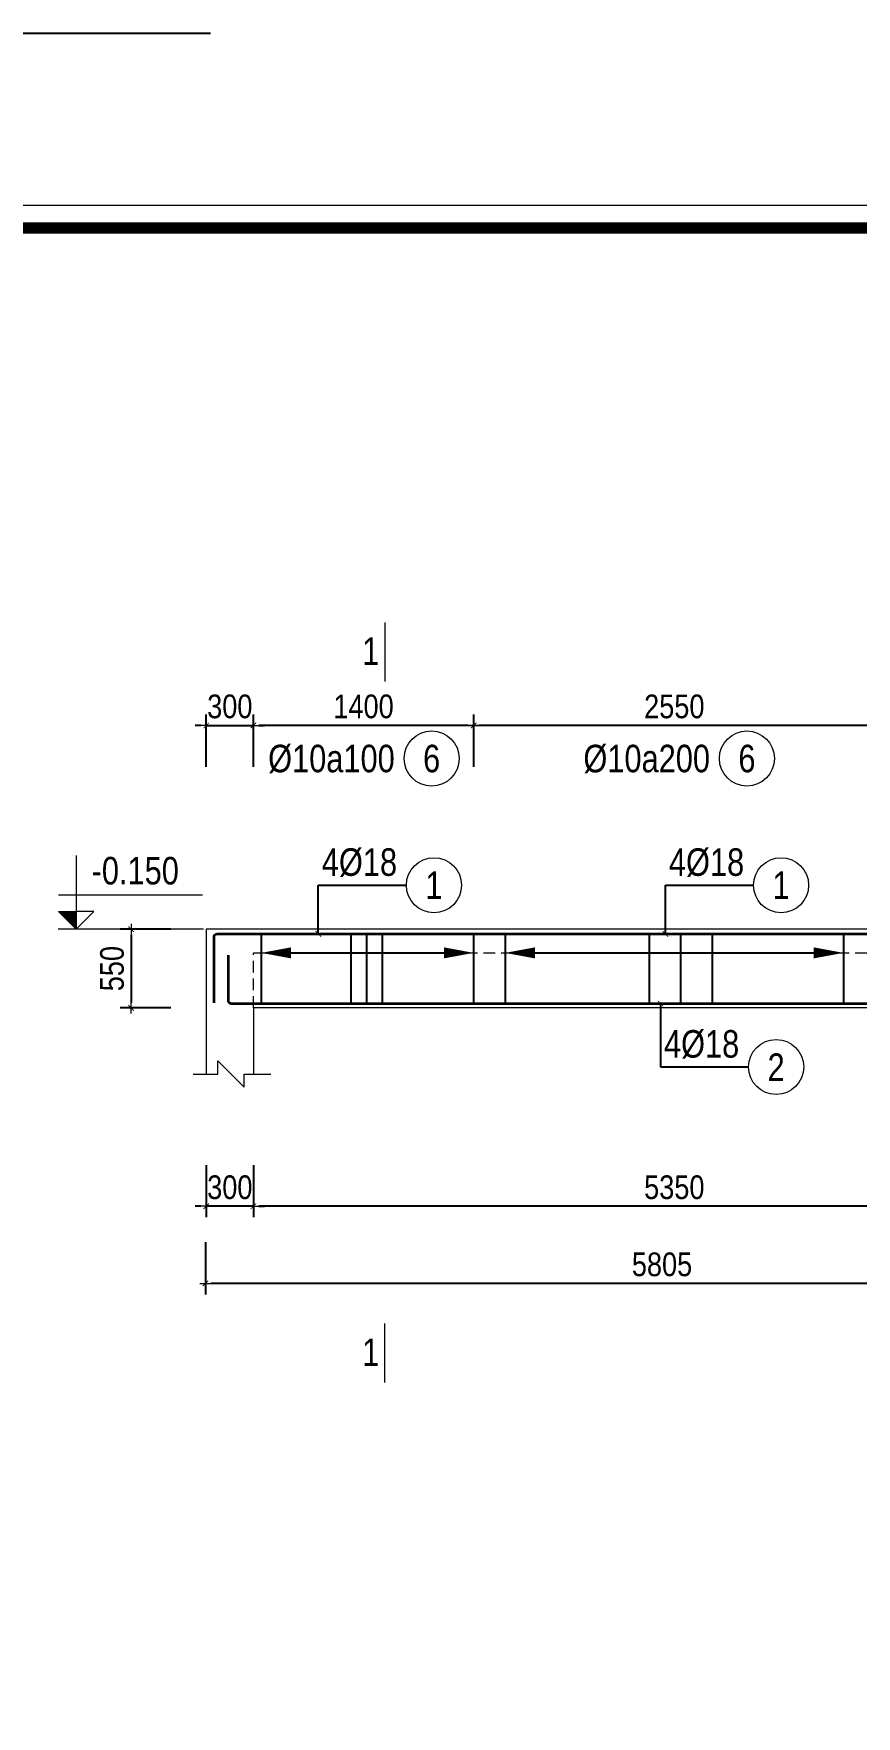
# Model space of a CAD drawing. Header units: millimetres. Extents: x 397144 to 10081729, y 99180 to 1327802.
# Drawn here: x 5030361 to 5035590, y 711888 to 722579 of the extents above; entities that cross this region are included whole.
import ezdxf
from ezdxf.enums import TextEntityAlignment as Align

# ---------------------------------------------------------------- set-up
doc = ezdxf.new("R2010")
doc.units = ezdxf.units.MM
doc.header["$PDSIZE"] = -10
doc.linetypes.add('HIDDEN', pattern=[0.375, 0.25, -0.125])
doc.layers.get('0').update_dxf_attribs({"linetype": 'CONTINUOUS'})
doc.layers.get('Defpoints').update_dxf_attribs({"color": 12, "linetype": 'CONTINUOUS'})
for name, color, linetype, lineweight in [('kata_dim', 8, 'CONTINUOUS', 13), ('kata_net khuat', 9, 'HIDDEN', 5), ('kata_net manh', 8, 'CONTINUOUS', 5), ('kata_net thay', 4, 'CONTINUOUS', 20), ('kata_text', 7, 'CONTINUOUS', 20), ('kata_thep chu', 1, 'CONTINUOUS', 35), ('kata_thep dai', 220, 'CONTINUOUS', 25)]:
    doc.layers.add(name, color=color, linetype=linetype, lineweight=lineweight)
doc.styles.add('kata_text', font='arial.ttf', dxfattribs={"width": 0.8})
doc.styles.add('Star-HelCon', font='VHELVCN_0.TTF')
doc.dimstyles.new('kata_dim_70', dxfattribs={"dimscale": 70, "dimtxt": 2.15, "dimasz": 0.5, "dimexe": 1, "dimexo": 2, "dimtad": 1, "dimdec": 0, "dimrnd": 5, "dimzin": 0, "dimdsep": 46, "dimtxsty": 'Star-HelCon', "dimblk": 'kata_block_ArchTick', "dimcen": 0.09, "dimdle": 1.2, "dimclrd": 8, "dimclre": 8, "dimclrt": 3, "dimadec": 0, "dimazin": 0, "dimtfac": 1, "dimtdec": 0, "dimtix": 1, "dimtmove": 2, "dimatfit": 3, "dimfxl": 3.75, "dimfxlon": 1, "dimtolj": 1, "dimtzin": 0, "dimarcsym": 0})
doc.dimstyles.new('kata_rai_thep', dxfattribs={"dimtxt": 2, "dimasz": 1, "dimexe": 0, "dimexo": 0, "dimtad": 1, "dimdec": 0, "dimzin": 12, "dimdsep": 46, "dimtxsty": 'kata_text', "dimblk": 'kata_block_RUNTIC', "dimcen": 0, "dimse1": 1, "dimse2": 1, "dimclrd": 6, "dimclre": 6, "dimclrt": 7, "dimadec": 0, "dimazin": 3, "dimtfac": 1, "dimtdec": 0, "dimtmove": 2, "dimatfit": 3, "dimldrblk": 'kata_block_LEADERTIC', "dimfxl": 1, "dimtolj": 1, "dimtzin": 0, "dimlwd": -1, "dimlwe": -1, "dimarcsym": 0})

# ---------------------------------------------------------------- blocks, each defined once
blk = doc.blocks.new('kata_block_SECBAL')
at = {"color": 0, "linetype": 'ByBlock', "lineweight": -2}
blk.add_line((0, 4.36), (0, -1), dxfattribs=at)
at = {"color": 0, "linetype": 'ByBlock', "lineweight": -2, "style": 'kata_text', "width": 0.8}
blk.add_attdef('DETAIL', text='', height=2.5, dxfattribs=at).set_placement((-0.5, 1.75), align=Align.MIDDLE_RIGHT)
blk = doc.blocks.new('*U15')
at = {"color": 0, "linetype": 'ByBlock', "lineweight": -2}
blk.add_line((0, -1), (0, 4.36), dxfattribs=at)
at = {"color": 0, "linetype": 'ByBlock', "lineweight": -2, "style": 'kata_text', "width": 0.8}
blk.add_attdef('DETAIL', text='', height=2.5, dxfattribs=at).set_placement((-0.5, 1.75), align=Align.MIDDLE_RIGHT)
blk = doc.blocks.new('kata_block_ArchTick')
at = {"color": 8}
blk.add_line((1, 0), (-1, 0), dxfattribs=at)
at = {"color": 8, "const_width": 0.15}
blk.add_lwpolyline([(-0.5, -0.5), (0.5, 0.5)], dxfattribs=at)
blk = doc.blocks.new('*D262')
at = {"layer": 'Defpoints', "color": 0, "ltscale": 0.8, "transparency": 16777216}
for p in [(5031453, 715969), (5037258, 714955), (5031453, 714639)]:
    blk.add_point(p, dxfattribs=at)
at = {"layer": 'kata_dim', "color": 8, "lineweight": -2, "ltscale": 0.8, "transparency": 16777216}
for p, q in [((5031453, 714901), (5031453, 714569)), ((5037258, 714815), (5037258, 714569)), ((5037223, 714639), (5031488, 714639))]:
    blk.add_line(p, q, dxfattribs=at)
at = {"layer": 'kata_dim', "color": 8, "lineweight": -2, "ltscale": 0.8, "transparency": 16777216, "xscale": 35, "yscale": 35, "zscale": 35, "rotation": 180}
blk.add_blockref('kata_block_ArchTick', (5031453, 714639), dxfattribs=at)
at = {"layer": 'kata_dim', "color": 8, "lineweight": -2, "ltscale": 0.8, "transparency": 16777216, "xscale": 35, "yscale": 35, "zscale": 35}
blk.add_blockref('kata_block_ArchTick', (5037258, 714639), dxfattribs=at)
at = {"layer": 'kata_dim', "color": 3, "ltscale": 0.8, "transparency": 16777216, "insert": (5034355, 714759), "char_height": 150.5, "attachment_point": 5, "style": 'Star-HelCon'}
blk.add_mtext('\\A1;5805', dxfattribs=at)
blk = doc.blocks.new('*D264')
at = {"layer": 'Defpoints', "color": 0, "transparency": 16777216}
for p in [(5031758, 718184), (5031458, 716889), (5031758, 716389)]:
    blk.add_point(p, dxfattribs=at)
at = {"layer": 'kata_dim', "color": 8, "lineweight": -2, "transparency": 16777216}
for p, q in [((5031458, 717921), (5031458, 718254)), ((5031758, 717921), (5031758, 718254)), ((5031423, 718184), (5031388, 718184)), ((5031458, 718184), (5031758, 718184)), ((5031793, 718184), (5031828, 718184))]:
    blk.add_line(p, q, dxfattribs=at)
at = {"layer": 'kata_dim', "color": 8, "lineweight": -2, "transparency": 16777216, "xscale": 35, "yscale": 35, "zscale": 35}
blk.add_blockref('kata_block_ArchTick', (5031458, 718184), dxfattribs=at)
at = {"layer": 'kata_dim', "color": 8, "lineweight": -2, "transparency": 16777216, "xscale": 35, "yscale": 35, "zscale": 35, "rotation": 180}
blk.add_blockref('kata_block_ArchTick', (5031758, 718184), dxfattribs=at)
at = {"layer": 'kata_dim', "color": 3, "transparency": 16777216, "insert": (5031608, 718304), "char_height": 150.5, "attachment_point": 5, "style": 'Star-HelCon'}
blk.add_mtext('\\A1;300', dxfattribs=at)
blk = doc.blocks.new('*U14')
blk.add_circle((2.5, 0), 2.5)
at = {"layer": 'kata_text', "color": 3, "style": 'kata_text', "width": 0.8}
blk.add_attdef('DKKC2', text='', height=2.5, dxfattribs=at).set_placement((-0.85, -1.25), align=Align.RIGHT)
at = {"layer": 'kata_text', "color": 7, "style": 'kata_text', "width": 0.8}
blk.add_attdef('SH3', text='', height=2.5, dxfattribs=at).set_placement((2.5, 0), align=Align.MIDDLE)
blk = doc.blocks.new('kata_block_RUNTIC')
at = {"layer": 'kata_dim', "color": 6}
blk.add_line((0, 0.75), (0, -0.75), dxfattribs=at)
blk.add_lwpolyline([(0, 0, 0, 1, 0), (-2.7, 0, 1, 1, 0)], format="xyseb", dxfattribs=at)
blk = doc.blocks.new('*D272')
at = {"layer": 'Defpoints', "color": 6, "transparency": 16777216}
blk.add_line((5031878, 716739), (5033088, 716739), dxfattribs=at)
at = {"layer": 'Defpoints', "color": 0, "transparency": 16777216}
for p in [(5031808, 716739), (5033158, 716739), (5033158, 716739)]:
    blk.add_point(p, dxfattribs=at)
at = {"layer": 'Defpoints', "color": 6, "transparency": 16777216, "xscale": 70, "yscale": 70, "zscale": 70, "rotation": 180}
blk.add_blockref('kata_block_RUNTIC', (5031808, 716739), dxfattribs=at)
at = {"layer": 'Defpoints', "color": 6, "transparency": 16777216, "xscale": 70, "yscale": 70, "zscale": 70}
blk.add_blockref('kata_block_RUNTIC', (5033158, 716739), dxfattribs=at)
blk = doc.blocks.new('kata_block_LEADERTIC')
at = {"layer": 'kata_dim', "color": 6}
blk.add_lwpolyline([(0, 0, 0, 1, 0), (-2.7, 0, 1, 1, 0)], format="xyseb", dxfattribs=at)
blk = doc.blocks.new('*D273')
at = {"layer": 'Defpoints', "color": 6, "transparency": 16777216}
blk.add_line((5033428, 716739), (5035438, 716739), dxfattribs=at)
at = {"layer": 'Defpoints', "color": 0, "transparency": 16777216}
for p in [(5033358, 716739), (5035508, 716739), (5035508, 716739)]:
    blk.add_point(p, dxfattribs=at)
at = {"layer": 'Defpoints', "color": 6, "transparency": 16777216, "xscale": 70, "yscale": 70, "zscale": 70, "rotation": 180}
blk.add_blockref('kata_block_RUNTIC', (5033358, 716739), dxfattribs=at)
at = {"layer": 'Defpoints', "color": 6, "transparency": 16777216, "xscale": 70, "yscale": 70, "zscale": 70}
blk.add_blockref('kata_block_RUNTIC', (5035508, 716739), dxfattribs=at)
blk = doc.blocks.new('*U11')
blk.add_circle((2.5, 0), 2.5)
at = {"layer": 'kata_text', "color": 3, "style": 'kata_text', "width": 0.8}
blk.add_attdef('DK2', text='', height=2.5, dxfattribs=at).set_placement((-0.85, 0.85), align=Align.RIGHT)
at = {"layer": 'kata_text', "color": 7, "style": 'kata_text', "width": 0.8}
blk.add_attdef('SH3', text='', height=2.5, dxfattribs=at).set_placement((2.5, 0), align=Align.MIDDLE)
blk = doc.blocks.new('*D284')
at = {"layer": 'Defpoints', "color": 0, "ltscale": 0.8, "transparency": 16777216}
for p in [(5031758, 715969), (5037108, 715969), (5031758, 715129)]:
    blk.add_point(p, dxfattribs=at)
at = {"layer": 'kata_dim', "color": 8, "lineweight": -2, "ltscale": 0.8, "transparency": 16777216}
for p, q in [((5031758, 715391), (5031758, 715059)), ((5037108, 715391), (5037108, 715059)), ((5037073, 715129), (5031793, 715129))]:
    blk.add_line(p, q, dxfattribs=at)
at = {"layer": 'kata_dim', "color": 8, "lineweight": -2, "ltscale": 0.8, "transparency": 16777216, "xscale": 35, "yscale": 35, "zscale": 35, "rotation": 180}
blk.add_blockref('kata_block_ArchTick', (5031758, 715129), dxfattribs=at)
at = {"layer": 'kata_dim', "color": 8, "lineweight": -2, "ltscale": 0.8, "transparency": 16777216, "xscale": 35, "yscale": 35, "zscale": 35}
blk.add_blockref('kata_block_ArchTick', (5037108, 715129), dxfattribs=at)
at = {"layer": 'kata_dim', "color": 3, "ltscale": 0.8, "transparency": 16777216, "insert": (5034433, 715249), "char_height": 150.5, "attachment_point": 5, "style": 'Star-HelCon'}
blk.add_mtext('\\A1;5350', dxfattribs=at)
blk = doc.blocks.new('*D285')
at = {"layer": 'Defpoints', "color": 0, "ltscale": 0.8, "transparency": 16777216}
for p in [(5031458, 715969), (5031758, 715969), (5031458, 715129)]:
    blk.add_point(p, dxfattribs=at)
at = {"layer": 'kata_dim', "color": 8, "lineweight": -2, "ltscale": 0.8, "transparency": 16777216}
for p, q in [((5031458, 715391), (5031458, 715059)), ((5031758, 715391), (5031758, 715059)), ((5031423, 715129), (5031388, 715129)), ((5031758, 715129), (5031458, 715129)), ((5031793, 715129), (5031828, 715129))]:
    blk.add_line(p, q, dxfattribs=at)
at = {"layer": 'kata_dim', "color": 8, "lineweight": -2, "ltscale": 0.8, "transparency": 16777216, "xscale": 35, "yscale": 35, "zscale": 35}
blk.add_blockref('kata_block_ArchTick', (5031458, 715129), dxfattribs=at)
at = {"layer": 'kata_dim', "color": 8, "lineweight": -2, "ltscale": 0.8, "transparency": 16777216, "xscale": 35, "yscale": 35, "zscale": 35, "rotation": 180}
blk.add_blockref('kata_block_ArchTick', (5031758, 715129), dxfattribs=at)
at = {"layer": 'kata_dim', "color": 3, "ltscale": 0.8, "transparency": 16777216, "insert": (5031608, 715249), "char_height": 150.5, "attachment_point": 5, "style": 'Star-HelCon'}
blk.add_mtext('\\A1;300', dxfattribs=at)
blk = doc.blocks.new('*D286')
at = {"layer": 'Defpoints', "color": 0, "ltscale": 0.8, "transparency": 16777216}
for p in [(5033158, 718184), (5033158, 716842), (5035708, 716389)]:
    blk.add_point(p, dxfattribs=at)
at = {"layer": 'kata_dim', "color": 8, "lineweight": -2, "ltscale": 0.8, "transparency": 16777216}
for p, q in [((5033158, 717921), (5033158, 718254)), ((5035708, 717921), (5035708, 718254)), ((5035673, 718184), (5033193, 718184))]:
    blk.add_line(p, q, dxfattribs=at)
at = {"layer": 'kata_dim', "color": 8, "lineweight": -2, "ltscale": 0.8, "transparency": 16777216, "xscale": 35, "yscale": 35, "zscale": 35, "rotation": 180}
blk.add_blockref('kata_block_ArchTick', (5033158, 718184), dxfattribs=at)
at = {"layer": 'kata_dim', "color": 8, "lineweight": -2, "ltscale": 0.8, "transparency": 16777216, "xscale": 35, "yscale": 35, "zscale": 35}
blk.add_blockref('kata_block_ArchTick', (5035708, 718184), dxfattribs=at)
at = {"layer": 'kata_dim', "color": 3, "ltscale": 0.8, "transparency": 16777216, "insert": (5034433, 718304), "char_height": 150.5, "attachment_point": 5, "style": 'Star-HelCon'}
blk.add_mtext('\\A1;2550', dxfattribs=at)
blk = doc.blocks.new('*D287')
at = {"layer": 'Defpoints', "color": 0, "ltscale": 0.8, "transparency": 16777216}
for p in [(5031758, 718184), (5033158, 716842), (5031758, 716739)]:
    blk.add_point(p, dxfattribs=at)
at = {"layer": 'kata_dim', "color": 8, "lineweight": -2, "ltscale": 0.8, "transparency": 16777216}
for p, q in [((5031758, 717921), (5031758, 718254)), ((5033158, 717921), (5033158, 718254)), ((5033123, 718184), (5031793, 718184))]:
    blk.add_line(p, q, dxfattribs=at)
at = {"layer": 'kata_dim', "color": 8, "lineweight": -2, "ltscale": 0.8, "transparency": 16777216, "xscale": 35, "yscale": 35, "zscale": 35, "rotation": 180}
blk.add_blockref('kata_block_ArchTick', (5031758, 718184), dxfattribs=at)
at = {"layer": 'kata_dim', "color": 8, "lineweight": -2, "ltscale": 0.8, "transparency": 16777216, "xscale": 35, "yscale": 35, "zscale": 35}
blk.add_blockref('kata_block_ArchTick', (5033158, 718184), dxfattribs=at)
at = {"layer": 'kata_dim', "color": 3, "ltscale": 0.8, "transparency": 16777216, "insert": (5032458, 718304), "char_height": 150.5, "attachment_point": 5, "style": 'Star-HelCon'}
blk.add_mtext('\\A1;1400', dxfattribs=at)
blk = doc.blocks.new('*D288')
at = {"layer": 'Defpoints', "color": 0, "transparency": 16777216}
for p in [(5031374, 716889), (5030981, 716389), (5031374, 716389)]:
    blk.add_point(p, dxfattribs=at)
at = {"layer": 'kata_dim', "color": 8, "lineweight": -2, "transparency": 16777216}
for p, q in [((5031234, 716889), (5030911, 716889)), ((5030981, 716854), (5030981, 716424)), ((5031234, 716389), (5030911, 716389))]:
    blk.add_line(p, q, dxfattribs=at)
at = {"layer": 'kata_dim', "color": 8, "lineweight": -2, "transparency": 16777216, "xscale": 35, "yscale": 35, "zscale": 35}
for p, rotation in [((5030981, 716889), 90), ((5030981, 716389), 270)]:
    blk.add_blockref('kata_block_ArchTick', p, dxfattribs=dict(at, rotation=rotation))
at = {"layer": 'kata_dim', "color": 3, "transparency": 16777216, "insert": (5030860, 716639), "char_height": 150.5, "attachment_point": 5, "rotation": 90, "style": 'Star-HelCon'}
blk.add_mtext('\\A1;550', dxfattribs=at)
blk = doc.blocks.new('kata_block_CT')
blk.add_hatch(color=256).paths.add_polyline_path([(0, 1.6), (-1.61, 1.6), (0, 0)])
at = {"ltscale": 50}
h = blk.add_hatch(dxfattribs=at)
h.set_pattern_fill('ANSI31', color=8, scale=1.406, style=0)
h.paths.add_polyline_path([(0, 1.6), (0, 0), (1.61, 1.6)])
at = {"color": 8, "ltscale": 50}
for p, q in [((-1.59, 3.14), (11.47, 3.14)), ((11.56, 0), (-1.64, 0))]:
    blk.add_line(p, q, dxfattribs=at)
for points in [[(0, 6.69), (0, 0)], [(0, 0), (-1.61, 1.6), (0, 1.6)], [(0, 0), (1.61, 1.6), (0, 1.6)]]:
    blk.add_lwpolyline(points, dxfattribs=at)
at = {"color": 3, "style": 'kata_text', "width": 0.8}
blk.add_attdef('CT', (1.41, 4.07), '', height=2.5, dxfattribs=at)
blk = doc.blocks.new('CHG_XX_Khung ten')
blk.add_lwpolyline([(15, 579), (826, 579), (826, 15), (15, 15)], close=True)
at = {"color": 4, "linetype": 'Continuous', "const_width": 1}
blk.add_lwpolyline([(17, 577), (824, 577), (824, 17), (17, 17)], close=True, dxfattribs=at)
at = {"layer": 'Defpoints', "color": 1, "ltscale": 2}
blk.add_lwpolyline([(40.06, 594), (0, 594), (0, 554)], dxfattribs=at)

msp = doc.modelspace()

# ---------------------------------------------------------------- linework, layer by layer
at = {"layer": 'kata_dim'}
msp.add_lwpolyline([(5031374.2142, 715968.86672), (5031531.64234, 715968.86672), (5031531.64234, 716052.20005), (5031698.30901, 715885.53339), (5031698.30901, 715968.86672), (5031869.59494, 715968.86672)], dxfattribs=at)
at = {"layer": 'kata_net khuat', "ltscale": 300}
for p, q in [((5031757.54753, 716738.86672), (5037107.54754, 716738.86672)), ((5031757.54753, 716388.86672), (5031757.54753, 716738.86672))]:
    msp.add_line(p, q, dxfattribs=at)
at = {"layer": 'kata_net thay'}
for p, q in [((5031457.54753, 716888.86672), (5031457.54753, 715968.86672)), ((5044507.54754, 716888.86672), (5031457.54753, 716888.86672)), ((5031757.54753, 716388.86672), (5031757.54753, 715968.86672)), ((5037107.54754, 716388.86672), (5031757.54753, 716388.86672))]:
    msp.add_line(p, q, dxfattribs=at)
at = {"layer": 'kata_thep chu'}
for points in [[(5031507.54753, 716421.83082), (5031507.54753, 716421.83082), (5031507.54753, 716839.86672, -0.414213562), (5031527.54753, 716859.86672), (5031732.79232, 716859.86672)], [(5031527.54753, 716859.86672), (5044440.42296, 716859.86672, -0.414213562), (5044460.42296, 716839.86672), (5044460.42296, 716425.44153), (5044460.42296, 716425.44153)], [(5031596.93787, 716724.92951), (5031596.93787, 716437.86672, 0.4142135624), (5031616.93787, 716417.86672), (5044342.35918, 716417.86672, 0.4142135624), (5044362.35918, 716437.86672), (5044362.35918, 716727.75055)]]:
    msp.add_lwpolyline(points, format="xyb", dxfattribs=at)
at = {"layer": 'kata_thep dai', "ltscale": 52.5}
for p, q in [((5031807.54753, 716863.86672), (5031807.54753, 716413.86672)), ((5032376.65689, 716863.86672), (5032376.65689, 716413.86672)), ((5032476.65689, 716863.86672), (5032476.65689, 716413.86672)), ((5032576.65689, 716863.86672), (5032576.65689, 716413.86672)), ((5033157.54753, 716863.86672), (5033157.54753, 716413.86672)), ((5033357.54753, 716863.86672), (5033357.54753, 716413.86672)), ((5034272.72673, 716863.86672), (5034272.72673, 716413.86672)), ((5034472.72673, 716863.86672), (5034472.72673, 716413.86672)), ((5034672.72673, 716863.86672), (5034672.72673, 716413.86672)), ((5035507.54754, 716863.86672), (5035507.54754, 716413.86672))]:
    msp.add_line(p, q, dxfattribs=at)

# ---------------------------------------------------------------- block references
at = {"layer": 'kata_dim', "color": 2, "xscale": 70, "yscale": 70, "zscale": 70}
for name, p in [('kata_block_SECBAL', (5032593.12182, 718533.86672)), ('*U15', (5032593.12182, 714078.86672))]:
    msp.add_blockref(name, p, dxfattribs=at).add_auto_attribs({'DETAIL': '1'})
at = {"layer": 'kata_net manh', "xscale": 70, "yscale": 70, "zscale": 70}
for name, p, values in [('*U14', (5032715.83612, 717973.86672), {'SH3': '6', 'DKKC2': '%%C10a100'}), ('*U14', (5034719.44409, 717973.86672), {'SH3': '6', 'DKKC2': '%%C10a200'}), ('*U11', (5032730.58649, 717168.86672), {'SH3': '1', 'DK2': '4%%c18'}), ('*U11', (5034936.60483, 717168.86672), {'SH3': '1', 'DK2': '4%%c18'}), ('*U11', (5034905.22334, 716013.86672), {'SH3': '2', 'DK2': '4%%c18'})]:
    msp.add_blockref(name, p, dxfattribs=at).add_auto_attribs(values)
at = {"layer": 'kata_text', "xscale": 70, "yscale": 70, "zscale": 70}
msp.add_blockref('kata_block_CT', (5030631.01709, 716888.86672), dxfattribs=at).add_auto_attribs({'CT': '-0.150'})

# ---------------------------------------------------------------- dimensions: what is measured, and where the dimension line sits
at = {"layer": 'Defpoints'}
for p1, p2, picture, middle in [((5031807.54753, 716738.86672), (5033157.54753, 716738.86672), '*D272', (5032482.54753, 716738.86672)), ((5033357.54753, 716738.86672), (5035507.54754, 716738.86672), '*D273', (5034432.54754, 716738.86672))]:
    dim = msp.add_aligned_dim(p1=p1, p2=p2, distance=0, text=' ', dimstyle='kata_rai_thep', override={"dimscale": 70}, dxfattribs=at)
    dim.commit()
    dim.dimension.update_dxf_attribs({"geometry": picture, "text_midpoint": middle})
at = {"layer": 'kata_dim'}
dim = msp.add_linear_dim(base=(5031757.54753, 718183.86672), p1=(5031457.54753, 716888.86672), p2=(5031757.54753, 716388.86672), dimstyle='kata_dim_70', dxfattribs=at)
dim.commit()
dim.dimension.update_dxf_attribs({"geometry": '*D264', "text_midpoint": (5031607.54753, 718304.47205)})
at = {"layer": 'kata_dim', "ltscale": 0.8}
for base, p1, p2, picture, middle in [((5031757.54753, 718183.86672), (5033157.54753, 716842.25727), (5031757.54753, 716738.86672), '*D287', (5032457.54753, 718304.47205)), ((5033157.54753, 718183.86672), (5035707.54754, 716388.86672), (5033157.54753, 716842.25727), '*D286', (5034432.54754, 718304.47205)), ((5031457.54753, 715128.86672), (5031757.54753, 715968.86672), (5031457.54753, 715968.86672), '*D285', (5031607.54753, 715249.47205)), ((5031452.92827, 714638.86672), (5037257.54753, 714955.0725), (5031452.92827, 715968.86672), '*D262', (5034355.2379, 714759.47205)), ((5031757.54753, 715128.86672), (5037107.54754, 715968.86672), (5031757.54753, 715968.86672), '*D284', (5034432.54754, 715249.47205))]:
    dim = msp.add_linear_dim(base=base, p1=p1, p2=p2, dimstyle='kata_dim_70', dxfattribs=at)
    dim.commit()
    dim.dimension.update_dxf_attribs({"geometry": picture, "text_midpoint": middle})
at = {"layer": 'kata_dim'}
dim = msp.add_linear_dim(base=(5030981.01709, 716388.86672), p1=(5031373.5919, 716888.86672), p2=(5031373.5919, 716388.86672), angle=270, text='550', dimstyle='kata_dim_70', dxfattribs=at)
dim.commit()
dim.dimension.update_dxf_attribs({"geometry": '*D288', "text_midpoint": (5030860.41175, 716638.86672)})

# ---------------------------------------------------------------- leaders
at = {"layer": 'kata_net manh'}
for points in [[(5032170.58649, 716859.86672), (5032170.58649, 717168.86672), (5032730.58649, 717168.86672)], [(5034376.60483, 716859.86672), (5034376.60483, 717168.86672), (5034936.60483, 717168.86672)], [(5034345.22334, 716417.86672), (5034345.22334, 716013.86672), (5034905.22334, 716013.86672)]]:
    msp.add_leader(points, dimstyle='kata_dim_70', override={"dimldrblk": 'ArchTick'}, dxfattribs=at)

# ---------------------------------------------------------------- next in the draw order: block references
at = {"layer": 'kata_net thay', "xscale": 72.589395827735, "yscale": 72.589395827735, "zscale": 72.589395827735}
msp.add_blockref('CHG_XX_Khung ten', (5028576.73207, 679461.165), dxfattribs=at)

doc.saveas('drawing.dxf')
